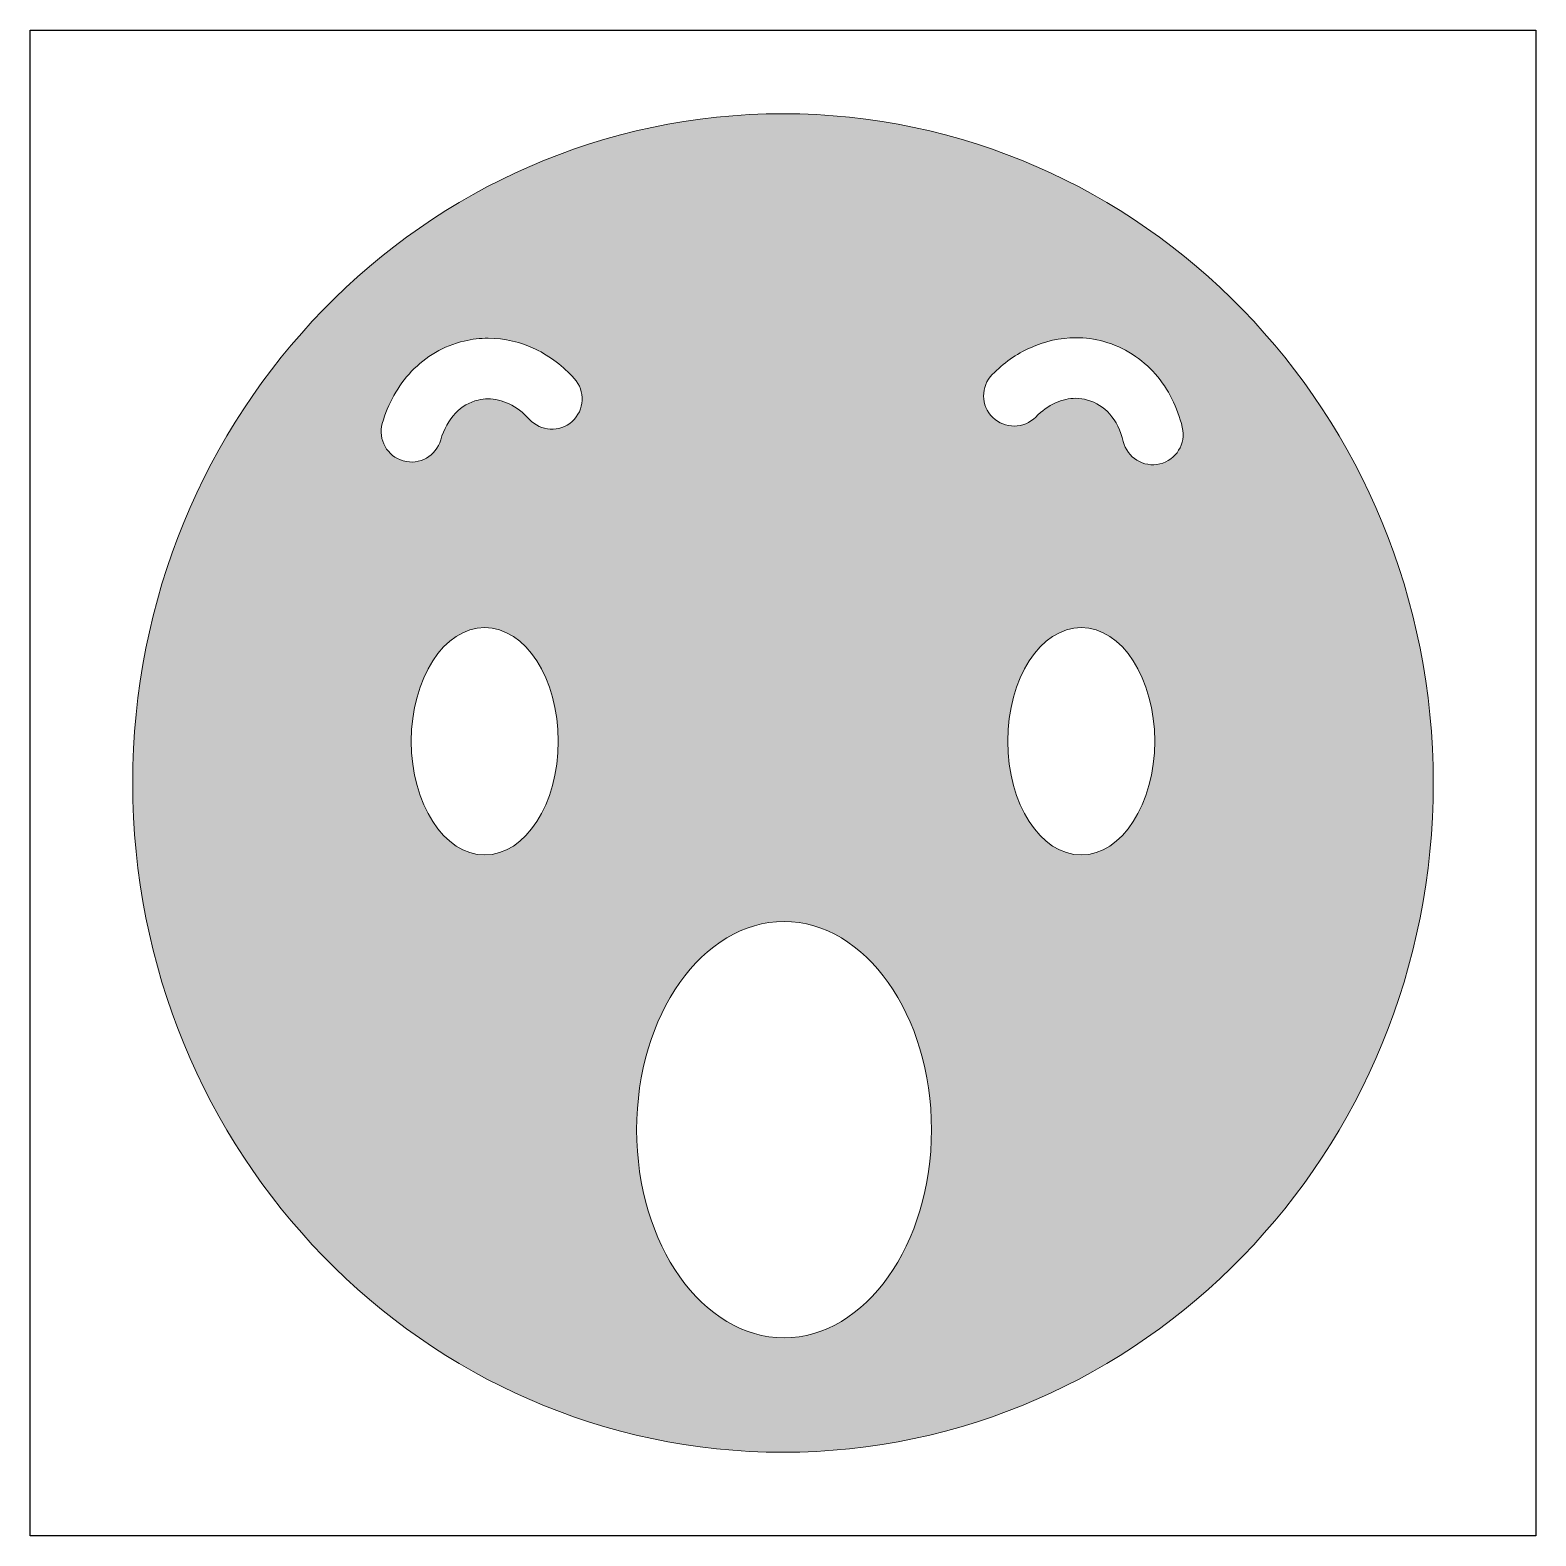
# Model space of a CAD drawing. Header units: inches. Extents: x 0 to 114, y 0 to 114.
import ezdxf

# ---------------------------------------------------------------- set-up
doc = ezdxf.new("R2010")
doc.units = ezdxf.units.IN
doc.header["$MEASUREMENT"] = 0
doc.layers.add('Image Background', color=7, linetype='Continuous')
doc.layers.add('Layer 1', color=7, linetype='Continuous')
picture_1 = doc.add_image_def('image1.png', size_in_pixel=(1350, 1350))

msp = doc.modelspace()

# ---------------------------------------------------------------- hatches: boundary and pattern name
at = {"layer": 'Layer 1', "true_color": 0xfcd672}
h = msp.add_hatch(color=41, dxfattribs=at)
h.dxf.hatch_style = 2
edge = h.paths.add_edge_path()
edge.add_spline(control_points=[(57.15, 107.95), (29.89, 107.95), (7.79, 85.21), (7.79, 57.15), (7.79, 29.09), (29.89, 6.35), (57.15, 6.35), (84.41, 6.35), (106.51, 29.09), (106.51, 57.15), (106.51, 85.21), (84.41, 107.95), (57.15, 107.95)], knot_values=[0, 0, 0, 0, 1, 1, 1, 2, 2, 2, 3, 3, 3, 4, 4, 4, 4], degree=3, periodic=1)
edge = h.paths.add_edge_path()
edge.add_spline(control_points=[(34.51, 51.69), (31.43, 51.69), (28.93, 55.55), (28.93, 60.32), (28.93, 65.08), (31.43, 68.95), (34.51, 68.95), (37.6, 68.95), (40.09, 65.08), (40.09, 60.32), (40.09, 55.55), (37.6, 51.69), (34.51, 51.69)], knot_values=[0, 0, 0, 0, 1, 1, 1, 2, 2, 2, 3, 3, 3, 4, 4, 4, 4], degree=3, periodic=1)
edge = h.paths.add_edge_path()
edge.add_spline(control_points=[(41.15, 84.6), (40.2, 83.75), (38.75, 83.82), (37.89, 84.77), (37.43, 85.28), (36.91, 85.67), (36.37, 85.92), (35.83, 86.18), (35.29, 86.31), (34.76, 86.31), (34.51, 86.31), (34.26, 86.28), (34.01, 86.22), (34.01, 86.22), (34.01, 86.22), (34.01, 86.22), (33.35, 86.06), (32.78, 85.73), (32.29, 85.22), (31.8, 84.71), (31.4, 84.01), (31.17, 83.19), (30.82, 81.97), (29.55, 81.25), (28.33, 81.6), (27.1, 81.94), (26.39, 83.22), (26.73, 84.44), (27.16, 85.93), (27.9, 87.3), (28.96, 88.4), (30.01, 89.5), (31.38, 90.34), (32.96, 90.7), (32.96, 90.7), (32.95, 90.7), (32.95, 90.7), (33.56, 90.84), (34.16, 90.91), (34.76, 90.91), (36.03, 90.91), (37.26, 90.61), (38.37, 90.08), (39.48, 89.54), (40.47, 88.78), (41.31, 87.85), (41.31, 87.85), (41.31, 87.85), (41.31, 87.85), (42.16, 86.91), (42.09, 85.45), (41.15, 84.6)], knot_values=[0, 0, 0, 0, 1, 1, 1, 2, 2, 2, 3, 3, 3, 4, 4, 4, 5, 5, 5, 6, 6, 6, 7, 7, 7, 8, 8, 8, 9, 9, 9, 10, 10, 10, 11, 11, 11, 12, 12, 12, 13, 13, 13, 14, 14, 14, 15, 15, 15, 16, 16, 16, 17, 17, 17, 17], degree=3, periodic=1)
edge = h.paths.add_edge_path()
edge.add_spline(control_points=[(57.23, 15.04), (51.05, 15.04), (46.04, 22.11), (46.04, 30.83), (46.04, 39.55), (51.05, 46.63), (57.23, 46.63), (63.41, 46.63), (68.42, 39.55), (68.42, 30.83), (68.42, 22.11), (63.41, 15.04), (57.23, 15.04)], knot_values=[0, 0, 0, 0, 1, 1, 1, 2, 2, 2, 3, 3, 3, 4, 4, 4, 4], degree=3, periodic=1)
edge = h.paths.add_edge_path()
edge.add_spline(control_points=[(79.79, 51.69), (76.7, 51.69), (74.21, 55.55), (74.21, 60.32), (74.21, 65.08), (76.7, 68.95), (79.79, 68.95), (82.87, 68.95), (85.37, 65.08), (85.37, 60.32), (85.37, 55.55), (82.87, 51.69), (79.79, 51.69)], knot_values=[0, 0, 0, 0, 1, 1, 1, 2, 2, 2, 3, 3, 3, 4, 4, 4, 4], degree=3, periodic=1)
edge = h.paths.add_edge_path()
edge.add_spline(control_points=[(85.76, 81.37), (84.52, 81.08), (83.28, 81.84), (82.98, 83.08), (82.79, 83.91), (82.41, 84.62), (81.95, 85.15), (81.48, 85.68), (80.92, 86.04), (80.27, 86.22), (79.97, 86.31), (79.68, 86.35), (79.38, 86.35), (78.87, 86.35), (78.35, 86.23), (77.83, 86), (77.3, 85.76), (76.79, 85.4), (76.33, 84.93), (75.44, 84.03), (73.98, 84.01), (73.07, 84.9), (72.16, 85.79), (72.15, 87.25), (73.04, 88.16), (73.88, 89.02), (74.86, 89.71), (75.93, 90.19), (77, 90.68), (78.17, 90.95), (79.38, 90.95), (80.09, 90.95), (80.8, 90.86), (81.51, 90.66), (83.06, 90.23), (84.4, 89.34), (85.41, 88.2), (86.41, 87.05), (87.1, 85.65), (87.46, 84.15), (87.46, 84.15), (87.46, 84.15), (87.46, 84.15), (87.76, 82.91), (86.99, 81.67), (85.76, 81.37)], knot_values=[0, 0, 0, 0, 1, 1, 1, 2, 2, 2, 3, 3, 3, 4, 4, 4, 5, 5, 5, 6, 6, 6, 7, 7, 7, 8, 8, 8, 9, 9, 9, 10, 10, 10, 11, 11, 11, 12, 12, 12, 13, 13, 13, 14, 14, 14, 15, 15, 15, 15], degree=3, periodic=1)

# ---------------------------------------------------------------- linework, layer by layer
at = {"layer": 'Layer 1', "lineweight": 0}
for points, knots in [([(57.15, 107.95), (29.89, 107.95), (7.79, 85.21), (7.79, 57.15), (7.79, 29.09), (29.89, 6.35), (57.15, 6.35), (84.41, 6.35), (106.51, 29.09), (106.51, 57.15), (106.51, 85.21), (84.41, 107.95), (57.15, 107.95)], [0, 0, 0, 0, 1, 1, 1, 2, 2, 2, 3, 3, 3, 4, 4, 4, 4]), ([(41.15, 84.6), (40.2, 83.75), (38.75, 83.82), (37.89, 84.77), (37.43, 85.28), (36.91, 85.67), (36.37, 85.92), (35.83, 86.18), (35.29, 86.31), (34.76, 86.31), (34.51, 86.31), (34.26, 86.28), (34.01, 86.22), (34.01, 86.22), (34.01, 86.22), (34.01, 86.22), (33.35, 86.06), (32.78, 85.73), (32.29, 85.22), (31.8, 84.71), (31.4, 84.01), (31.17, 83.19), (30.82, 81.97), (29.55, 81.25), (28.33, 81.6), (27.1, 81.94), (26.39, 83.22), (26.73, 84.44), (27.16, 85.93), (27.9, 87.3), (28.96, 88.4), (30.01, 89.5), (31.38, 90.34), (32.96, 90.7), (32.96, 90.7), (32.95, 90.7), (32.95, 90.7), (33.56, 90.84), (34.16, 90.91), (34.76, 90.91), (36.03, 90.91), (37.26, 90.61), (38.37, 90.08), (39.48, 89.54), (40.47, 88.78), (41.31, 87.85), (41.31, 87.85), (41.31, 87.85), (41.31, 87.85), (42.16, 86.91), (42.09, 85.45), (41.15, 84.6)], [0, 0, 0, 0, 1, 1, 1, 2, 2, 2, 3, 3, 3, 4, 4, 4, 5, 5, 5, 6, 6, 6, 7, 7, 7, 8, 8, 8, 9, 9, 9, 10, 10, 10, 11, 11, 11, 12, 12, 12, 13, 13, 13, 14, 14, 14, 15, 15, 15, 16, 16, 16, 17, 17, 17, 17]), ([(85.76, 81.37), (84.52, 81.08), (83.28, 81.84), (82.98, 83.08), (82.79, 83.91), (82.41, 84.62), (81.95, 85.15), (81.48, 85.68), (80.92, 86.04), (80.27, 86.22), (79.97, 86.31), (79.68, 86.35), (79.38, 86.35), (78.87, 86.35), (78.35, 86.23), (77.83, 86), (77.3, 85.76), (76.79, 85.4), (76.33, 84.93), (75.44, 84.03), (73.98, 84.01), (73.07, 84.9), (72.16, 85.79), (72.15, 87.25), (73.04, 88.16), (73.88, 89.02), (74.86, 89.71), (75.93, 90.19), (77, 90.68), (78.17, 90.95), (79.38, 90.95), (80.09, 90.95), (80.8, 90.86), (81.51, 90.66), (83.06, 90.23), (84.4, 89.34), (85.41, 88.2), (86.41, 87.05), (87.1, 85.65), (87.46, 84.15), (87.46, 84.15), (87.46, 84.15), (87.46, 84.15), (87.76, 82.91), (86.99, 81.67), (85.76, 81.37)], [0, 0, 0, 0, 1, 1, 1, 2, 2, 2, 3, 3, 3, 4, 4, 4, 5, 5, 5, 6, 6, 6, 7, 7, 7, 8, 8, 8, 9, 9, 9, 10, 10, 10, 11, 11, 11, 12, 12, 12, 13, 13, 13, 14, 14, 14, 15, 15, 15, 15]), ([(34.51, 51.69), (31.43, 51.69), (28.93, 55.55), (28.93, 60.32), (28.93, 65.08), (31.43, 68.95), (34.51, 68.95), (37.6, 68.95), (40.09, 65.08), (40.09, 60.32), (40.09, 55.55), (37.6, 51.69), (34.51, 51.69)], [0, 0, 0, 0, 1, 1, 1, 2, 2, 2, 3, 3, 3, 4, 4, 4, 4]), ([(79.79, 51.69), (76.7, 51.69), (74.21, 55.55), (74.21, 60.32), (74.21, 65.08), (76.7, 68.95), (79.79, 68.95), (82.87, 68.95), (85.37, 65.08), (85.37, 60.32), (85.37, 55.55), (82.87, 51.69), (79.79, 51.69)], [0, 0, 0, 0, 1, 1, 1, 2, 2, 2, 3, 3, 3, 4, 4, 4, 4]), ([(57.23, 15.04), (51.05, 15.04), (46.04, 22.11), (46.04, 30.83), (46.04, 39.55), (51.05, 46.63), (57.23, 46.63), (63.41, 46.63), (68.42, 39.55), (68.42, 30.83), (68.42, 22.11), (63.41, 15.04), (57.23, 15.04)], [0, 0, 0, 0, 1, 1, 1, 2, 2, 2, 3, 3, 3, 4, 4, 4, 4])]:
    msp.add_open_spline(points, degree=3, knots=knots, dxfattribs=at)

# ---------------------------------------------------------------- pictures from other files: only their frames are drawn
at = {"layer": 'Image Background'}
image = msp.add_image(picture_1, insert=(0, 0), size_in_units=(114.3, 114.3), dxfattribs=at)

doc.saveas('drawing.dxf')
